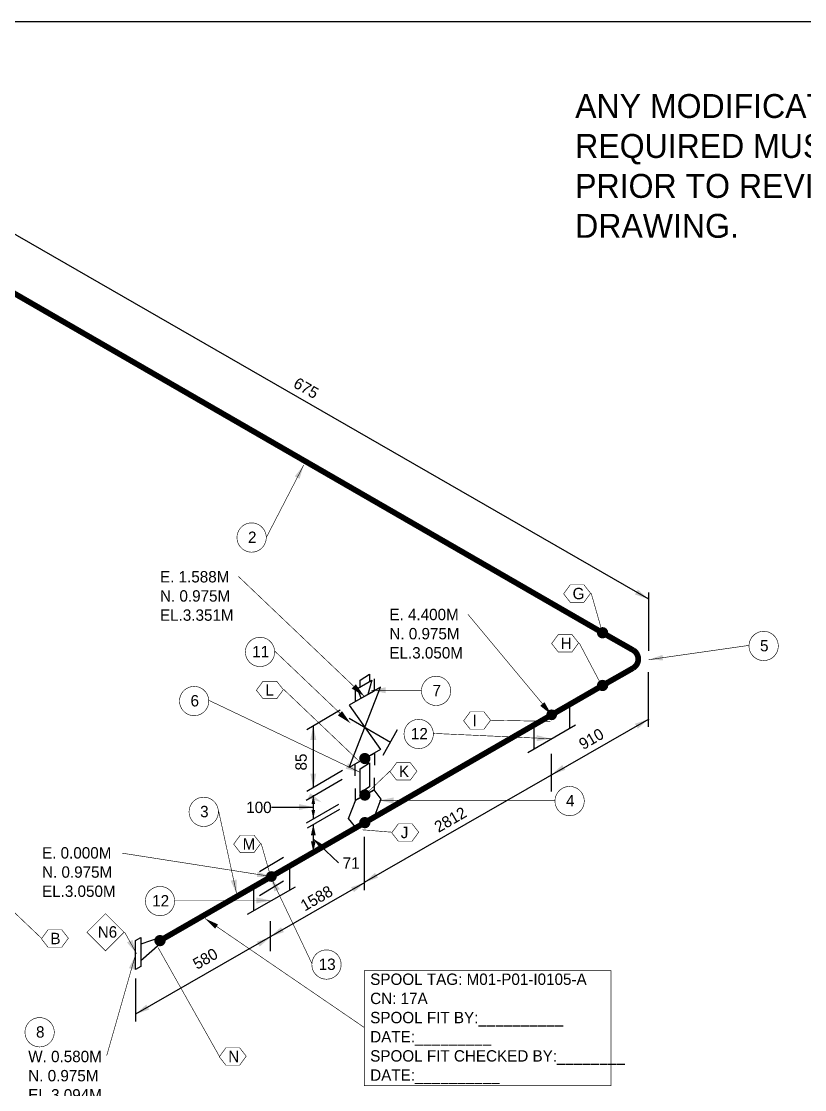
# Model space of a CAD drawing. Extents: x -4 to 431, y -3 to 272.
# Drawn here: x 91.9 to 222.7, y 89.8 to 268.2 of the extents above; entities that cross this region are included whole.
import ezdxf
from ezdxf.enums import TextEntityAlignment as Align

# ---------------------------------------------------------------- set-up
doc = ezdxf.new("R2010")
doc.units = 0
doc.header["$LTSCALE"] = 10
doc.layers.get('0').update_dxf_attribs({"lineweight": 0})
doc.layers.get('DEFPOINTS').update_dxf_attribs({"color": 9})
for name, color, linetype in [('BOM', 7, 'Continuous'), ('DIMENSION', 40, 'Continuous'), ('PIPE', 7, 'Continuous'), ('TEXT2', 3, 'Continuous'), ('Title Block', 255, 'Continuous'), ('TITLE BLOCK-TEXT', 12, 'Continuous'), ('WELDS', 7, 'Continuous')]:
    doc.layers.add(name, color=color, linetype=linetype)
doc.styles.add('framdcn', font='', dxfattribs={"height": 2.5})
doc.styles.add('HmNote', font='hm.shx')
doc.styles.add('Scovan Standard', font='', dxfattribs={"height": 2.5})
doc.styles.get("Standard").update_dxf_attribs({"font": ''})
doc.styles.get('framdcn').set_extended_font_data('Franklin Gothic Medium Cond')
doc.styles.get('Scovan Standard').set_extended_font_data('Franklin Gothic Medium Cond')
doc.styles.get('Standard').set_extended_font_data('Franklin Gothic Medium Cond')

# ---------------------------------------------------------------- blocks, each defined once
blk = doc.blocks.new('block12')
at = {"layer": 'TEXT2'}
blk.add_hatch(color=256, dxfattribs=at).paths.add_polyline_path([(0, 0), (-0.7, -2.3), (-1.5, -1.9)])
at = {"layer": 'TEXT2', "linetype": 'ByBlock', "const_width": 0.1, "flags": 128}
blk.add_lwpolyline([(-6.2, -12), (0, 0)], dxfattribs=at)
blk = doc.blocks.new('block13')
at = {"layer": 'TEXT2'}
blk.add_hatch(color=256, dxfattribs=at).paths.add_polyline_path([(0, 0), (2.3, 0.8), (2.4, -0.1)])
at = {"layer": 'TEXT2', "linetype": 'ByBlock', "const_width": 0.1, "flags": 128}
blk.add_lwpolyline([(16.8, 2.4), (0, 0)], dxfattribs=at)
blk = doc.blocks.new('block14')
at = {"layer": 'TEXT2'}
blk.add_hatch(color=256, dxfattribs=at).paths.add_polyline_path([(0, 0), (-1.9, 1.5), (-1.2, 2.1)])
at = {"layer": 'TEXT2', "linetype": 'ByBlock', "const_width": 0.1, "flags": 128}
blk.add_lwpolyline([(-14, 16.8), (0, 0)], dxfattribs=at)
blk = doc.blocks.new('block15')
at = {"layer": 'TEXT2', "style": 'framdcn'}
for s, p in [('E. 4.400M', (0, 0)), ('N. 0.975M', (0, -3.2)), ('EL.3.050M', (0, -6.4))]:
    blk.add_text(s, height=1.9, dxfattribs=at).set_placement(p)
blk = doc.blocks.new('block16')
at = {"layer": 'TEXT2'}
blk.add_hatch(color=256, dxfattribs=at).paths.add_polyline_path([(0, 0), (2.4, 0.5), (2.4, -0.5)])
at = {"layer": 'TEXT2', "linetype": 'ByBlock', "const_width": 0.1, "flags": 128}
blk.add_lwpolyline([(29.4, 0), (0, 0)], dxfattribs=at)
blk = doc.blocks.new('block17')
at = {"layer": 'TEXT2'}
blk.add_hatch(color=256, dxfattribs=at).paths.add_polyline_path([(0, 0), (-2.4, 0.6), (-2, 1.5)])
at = {"layer": 'TEXT2', "linetype": 'ByBlock', "const_width": 0.1, "flags": 128}
blk.add_lwpolyline([(-25.2, 12), (0, 0)], dxfattribs=at)
blk = doc.blocks.new('block18')
at = {"layer": 'TEXT2'}
blk.add_hatch(color=256, dxfattribs=at).paths.add_polyline_path([(0, 0), (-2.1, 1.3), (-1.4, 2)])
at = {"layer": 'TEXT2', "linetype": 'ByBlock', "const_width": 0.1, "flags": 128}
blk.add_lwpolyline([(-12.6, 12), (0, 0)], dxfattribs=at)
blk = doc.blocks.new('block19')
at = {"layer": 'TEXT2'}
blk.add_hatch(color=256, dxfattribs=at).paths.add_polyline_path([(0, 0), (-2.1, 1.3), (-1.4, 2)])
at = {"layer": 'TEXT2', "linetype": 'ByBlock', "const_width": 0.1, "flags": 128}
blk.add_lwpolyline([(-21, 20), (0, 0)], dxfattribs=at)
blk = doc.blocks.new('block20')
at = {"layer": 'TEXT2', "style": 'framdcn'}
for s, p in [('E. 1.588M', (0, 0)), ('N. 0.975M', (0, -3.2)), ('EL.3.351M', (0, -6.4))]:
    blk.add_text(s, height=1.9, dxfattribs=at).set_placement(p)
blk = doc.blocks.new('block21')
at = {"layer": 'TEXT2'}
blk.add_hatch(color=256, dxfattribs=at).paths.add_polyline_path([(0, 0), (2.4, 0.5), (2.4, -0.5)])
at = {"layer": 'TEXT2', "linetype": 'ByBlock', "const_width": 0.1, "flags": 128}
blk.add_lwpolyline([(8.4, 0), (0, 0)], dxfattribs=at)
blk = doc.blocks.new('block22')
at = {"layer": 'TEXT2', "style": 'framdcn'}
for s, p in [('E. 0.000M', (0, 0)), ('N. 0.975M', (0, -3.2)), ('EL.3.050M', (0, -6.4))]:
    blk.add_text(s, height=1.9, dxfattribs=at).set_placement(p)
blk = doc.blocks.new('block23')
at = {"layer": 'TEXT2'}
blk.add_hatch(color=256, dxfattribs=at).paths.add_polyline_path([(0, 0), (1.5, -2), (0.6, -2.4)])
at = {"layer": 'TEXT2', "linetype": 'ByBlock', "const_width": 0.1, "flags": 128}
blk.add_lwpolyline([(6.9, -14.5), (0, 0)], dxfattribs=at)
blk = doc.blocks.new('block24')
at = {"layer": 'TEXT2'}
blk.add_hatch(color=256, dxfattribs=at).paths.add_polyline_path([(0, 0), (-2.4, -0.5), (-2.4, 0.5)])
at = {"layer": 'TEXT2', "linetype": 'ByBlock', "const_width": 0.1, "flags": 128}
blk.add_lwpolyline([(-16, 0), (0, 0)], dxfattribs=at)
blk = doc.blocks.new('block25')
at = {"layer": 'TEXT2'}
blk.add_hatch(color=256, dxfattribs=at).paths.add_polyline_path([(0, 0), (-0.2, -2.4), (-1.1, -2.2)])
at = {"layer": 'TEXT2', "linetype": 'ByBlock', "const_width": 0.1, "flags": 128}
blk.add_lwpolyline([(-4.8, -16.8), (0, 0)], dxfattribs=at)
blk = doc.blocks.new('block26')
at = {"layer": 'TEXT2', "style": 'framdcn'}
for s, p in [('W. 0.580M', (0, 0)), ('N. 0.975M', (0, -3.2)), ('EL.3.094M', (0, -6.4))]:
    blk.add_text(s, height=1.9, dxfattribs=at).set_placement(p)
blk = doc.blocks.new('block35')
at = {"layer": 'PIPE', "linetype": 'ByBlock', "const_width": 0.95, "flags": 128}
blk.add_lwpolyline([(99.5, -57.4), (0, 0)], dxfattribs=at)
at = {"flags": 1}
for tag in ['Tag', 'UCI', 'Pipe Ref', 'Description', 'Key']:
    blk.add_attdef(tag, (0, 0), '', height=1, dxfattribs=at)
blk = doc.blocks.new('block36')
at = {"layer": 'PIPE', "linetype": 'ByBlock', "const_width": 0.95, "flags": 128}
for points in [[(0.87, 1.5), (-4.23, 4.4)], [(0.87, -1.5), (0.87, -1.5), (1.11, -1.33), (1.33, -1.11), (1.5, -0.87), (1.63, -0.59), (1.71, -0.3), (1.73, 0), (1.71, 0.3), (1.63, 0.59), (1.5, 0.87), (1.33, 1.11), (1.11, 1.33), (0.87, 1.5)], [(-4.23, -4.4), (0.87, -1.5)]]:
    blk.add_lwpolyline(points, dxfattribs=at)
at = {"flags": 1}
for tag in ['Tag', 'UCI', 'Pipe Ref', 'Description', 'Key']:
    blk.add_attdef(tag, (0, 0), '', height=1, dxfattribs=at)
blk = doc.blocks.new('block37')
at = {"layer": 'PIPE', "linetype": 'ByBlock', "const_width": 0.95, "flags": 128}
for points in [[(-8.5, -4.9), (0, 0)], [(-39.7, -22.9), (-8.5, -4.9)]]:
    blk.add_lwpolyline(points, dxfattribs=at)
at = {"flags": 1}
for tag in ['Tag', 'UCI', 'Pipe Ref', 'Description', 'Key']:
    blk.add_attdef(tag, (0, 0), '', height=1, dxfattribs=at)
blk = doc.blocks.new('block38')
at = {"layer": 'PIPE', "linetype": 'ByBlock', "flags": 128}
for points in [[(-1, 3.5), (-1, -0.5)], [(-8, -4.6), (0, 0)], [(-7, 0), (-7, -4)]]:
    blk.add_lwpolyline(points, dxfattribs=at)
at = {"flags": 1}
for tag in ['Tag', 'UCI', 'Pipe Ref', 'Description', 'Key']:
    blk.add_attdef(tag, (0, 0), '', height=1, dxfattribs=at)
blk = doc.blocks.new('block39')
at = {"layer": 'PIPE', "linetype": 'ByBlock', "flags": 128}
for points in [[(1.6, 5.5), (1.6, 7.5)], [(-1.6, 5.7), (-1.6, 3.7)], [(-1.6, 3.7), (1.6, 5.5)], [(-1.5, 3.8), (1.5, 5.5)], [(1.5, 5.5), (2.7, 3.9)], [(-2.7, 0.7), (-1.5, 3.8)], [(2.7, 3.9), (1.5, 0.8)], [(-1.5, -0.8), (-2.7, 0.7)], [(0, 0), (-1.5, -0.8)], [(1.5, 0.8), (0, 0)]]:
    blk.add_lwpolyline(points, dxfattribs=at)
at = {"flags": 1}
for tag in ['Tag', 'UCI', 'Pipe Ref', 'Description', 'Key']:
    blk.add_attdef(tag, (0, 0), '', height=1, dxfattribs=at)
blk = doc.blocks.new('block40')
at = {"layer": 'PIPE', "linetype": 'ByBlock', "flags": 128}
for points in [[(-0.8, 3.5), (0.8, 4.5)], [(0.8, 4.5), (0.8, 0.5)], [(-0.8, -0.5), (-0.8, 3.5)], [(0, 0), (-0.8, -0.5)], [(0.8, 0.5), (0, 0)]]:
    blk.add_lwpolyline(points, dxfattribs=at)
at = {"flags": 1}
for tag in ['Tag', 'UCI', 'Pipe Ref', 'Description', 'Key']:
    blk.add_attdef(tag, (0, 0), '', height=1, dxfattribs=at)
blk = doc.blocks.new('block41')
at = {"layer": 'PIPE', "linetype": 'ByBlock', "flags": 128}
for points in [[(0, 12.4), (0, 14.4)], [(1, 13), (-4.2, 10)], [(-4.2, -0.4), (1, 13)], [(-3.2, 12.6), (-3.2, 10.6)], [(-3.2, 10.6), (0, 12.4)], [(-4.2, 10), (1, 2.6)], [(2.7, 3.8), (-4.2, 7.8)], [(3.8, 5.9), (1.4, 1.6)], [(-3.2, 0.2), (0, 2)], [(1, 2.6), (-1.6, 1.1)], [(0, 2), (0, 0)], [(-1.6, 1.1), (-4.2, -0.4)], [(-3.2, -1.8), (-3.2, 0.2)]]:
    blk.add_lwpolyline(points, dxfattribs=at)
at = {"flags": 1}
for tag in ['Tag', 'UCI', 'Pipe Ref', 'Description', 'Key']:
    blk.add_attdef(tag, (0, 0), '', height=1, dxfattribs=at)
blk = doc.blocks.new('block42')
at = {"layer": 'PIPE', "linetype": 'ByBlock', "flags": 128}
for points in [[(-0.8, 2.7), (0.8, 3.7)], [(0.8, 3.7), (0.8, 2.5)], [(-1.2, 1.3), (1.2, 2.7)], [(-0.8, 1.5), (-0.8, 2.7)], [(1.2, 2.7), (0.5, 0.3)], [(-0.6, -0.3), (-1.2, 1.3)], [(0, 0), (-0.6, -0.3)], [(0.5, 0.3), (0, 0)]]:
    blk.add_lwpolyline(points, dxfattribs=at)
at = {"flags": 1}
for tag in ['Tag', 'UCI', 'Pipe Ref', 'Description', 'Key']:
    blk.add_attdef(tag, (0, 0), '', height=1, dxfattribs=at)
blk = doc.blocks.new('block43')
at = {"layer": 'PIPE', "linetype": 'ByBlock', "const_width": 0.95, "flags": 128}
for points in [[(-15.6, -9), (0, 0)], [(-34.2, -19.7), (-15.6, -9)]]:
    blk.add_lwpolyline(points, dxfattribs=at)
at = {"flags": 1}
for tag in ['Tag', 'UCI', 'Pipe Ref', 'Description', 'Key']:
    blk.add_attdef(tag, (0, 0), '', height=1, dxfattribs=at)
blk = doc.blocks.new('block44')
at = {"layer": 'PIPE', "linetype": 'ByBlock', "flags": 128}
for points in [[(4, 2.4), (0, 0)], [(4, -1.6), (0, -4)]]:
    blk.add_lwpolyline(points, dxfattribs=at)
at = {"flags": 1}
for tag in ['Tag', 'UCI', 'Pipe Ref', 'Description', 'Key']:
    blk.add_attdef(tag, (0, 0), '', height=1, dxfattribs=at)
blk = doc.blocks.new('block45')
at = {"layer": 'PIPE', "linetype": 'ByBlock', "flags": 128}
for points in [[(-1, 3.5), (-1, -0.5)], [(-8, -4.6), (0, 0)], [(-7, 0), (-7, -4)]]:
    blk.add_lwpolyline(points, dxfattribs=at)
at = {"flags": 1}
for tag in ['Tag', 'UCI', 'Pipe Ref', 'Description', 'Key']:
    blk.add_attdef(tag, (0, 0), '', height=1, dxfattribs=at)
blk = doc.blocks.new('block46')
at = {"layer": 'PIPE', "linetype": 'ByBlock', "flags": 128}
for points in [[(-0.9, 1.9), (0, 2.4)], [(-0.9, -2.9), (-0.9, 1.9)], [(0, 2.4), (0, 0)], [(3.2, 2.4), (0, 1.3)], [(3.2, 1.4), (3.2, 2.4)], [(0, -1.4), (3.2, 1.4)], [(0, 0), (0, -2.4)], [(0, -2.4), (-0.9, -2.9)]]:
    blk.add_lwpolyline(points, dxfattribs=at)
at = {"flags": 1}
for tag in ['Tag', 'UCI', 'Pipe Ref', 'Description', 'Key']:
    blk.add_attdef(tag, (0, 0), '', height=1, dxfattribs=at)
blk = doc.blocks.new('block53')
at = {"layer": 'WELDS'}
h = blk.add_hatch(color=256, dxfattribs=at)
edge = h.paths.add_edge_path(flags=0)
edge.add_arc((0, 0), 0.95, 0, 360)
at = {"flags": 1}
for tag in ['Tag', 'UCI', 'Pipe Ref', 'Description', 'Key']:
    blk.add_attdef(tag, (0, 0), '', height=1, dxfattribs=at)
blk = doc.blocks.new('block54')
at = {"layer": 'WELDS'}
h = blk.add_hatch(color=256, dxfattribs=at)
edge = h.paths.add_edge_path(flags=0)
edge.add_arc((0, 0), 0.95, 0, 360)
at = {"flags": 1}
for tag in ['Tag', 'UCI', 'Pipe Ref', 'Description', 'Key']:
    blk.add_attdef(tag, (0, 0), '', height=1, dxfattribs=at)
blk = doc.blocks.new('block55')
at = {"layer": 'WELDS'}
h = blk.add_hatch(color=256, dxfattribs=at)
edge = h.paths.add_edge_path(flags=0)
edge.add_arc((0, 0), 0.9, 0, 360)
at = {"flags": 1}
for tag in ['Tag', 'UCI', 'Pipe Ref', 'Description', 'Key']:
    blk.add_attdef(tag, (0, 0), '', height=1, dxfattribs=at)
blk = doc.blocks.new('block56')
at = {"layer": 'WELDS'}
h = blk.add_hatch(color=256, dxfattribs=at)
edge = h.paths.add_edge_path(flags=0)
edge.add_arc((0, 0), 0.95, 0, 360)
at = {"flags": 1}
for tag in ['Tag', 'UCI', 'Pipe Ref', 'Description', 'Key']:
    blk.add_attdef(tag, (0, 0), '', height=1, dxfattribs=at)
blk = doc.blocks.new('block57')
at = {"layer": 'WELDS'}
h = blk.add_hatch(color=256, dxfattribs=at)
edge = h.paths.add_edge_path(flags=0)
edge.add_arc((0, 0), 0.95, 0, 360)
at = {"flags": 1}
for tag in ['Tag', 'UCI', 'Pipe Ref', 'Description', 'Key']:
    blk.add_attdef(tag, (0, 0), '', height=1, dxfattribs=at)
blk = doc.blocks.new('block58')
at = {"layer": 'WELDS'}
h = blk.add_hatch(color=256, dxfattribs=at)
edge = h.paths.add_edge_path(flags=0)
edge.add_arc((0, 0), 0.95, 0, 360)
at = {"flags": 1}
for tag in ['Tag', 'UCI', 'Pipe Ref', 'Description', 'Key']:
    blk.add_attdef(tag, (0, 0), '', height=1, dxfattribs=at)
blk = doc.blocks.new('block59')
at = {"layer": 'WELDS'}
h = blk.add_hatch(color=256, dxfattribs=at)
edge = h.paths.add_edge_path(flags=0)
edge.add_arc((0, 0), 0.9, 0, 360)
at = {"flags": 1}
for tag in ['Tag', 'UCI', 'Pipe Ref', 'Description', 'Key']:
    blk.add_attdef(tag, (0, 0), '', height=1, dxfattribs=at)
blk = doc.blocks.new('block60')
at = {"layer": 'WELDS'}
h = blk.add_hatch(color=256, dxfattribs=at)
edge = h.paths.add_edge_path(flags=0)
edge.add_arc((0, 0), 0.95, 0, 360)
at = {"flags": 1}
for tag in ['Tag', 'UCI', 'Pipe Ref', 'Description', 'Key']:
    blk.add_attdef(tag, (0, 0), '', height=1, dxfattribs=at)
blk = doc.blocks.new('block63')
at = {"layer": 'TEXT2'}
blk.add_hatch(color=256, dxfattribs=at).paths.add_polyline_path([(0, 0), (-1.6, 1.9), (-0.7, 2.3)])
at = {"layer": 'TEXT2', "linetype": 'ByBlock', "const_width": 0.1, "flags": 128}
blk.add_lwpolyline([(-5.2, 6.7), (-2.1, 3.6), (-5.2, 0.5), (-8.3, 3.6), (-5.2, 6.7)], close=True, dxfattribs=at)
blk.add_lwpolyline([(-2, 3.6), (0, 0)], dxfattribs=at)
at = {"flags": 1}
for tag in ['Pipe Ref', 'Description']:
    blk.add_attdef(tag, (0, 0), '', height=1, dxfattribs=at)
at = {"layer": 'TEXT2', "style": 'framdcn'}
blk.add_text('N6', height=1.9, dxfattribs=at).set_placement((-6.5, 2.7))
blk = doc.blocks.new('tt-sv-iso-db')
at = {"layer": 'DEFPOINTS', "color": 1, "insert": (-196.72, -12.14), "char_height": 4, "width": 81.4864, "attachment_point": 2, "style": 'HmNote'}
blk.add_mtext('\\pxql;ANY MODIFICATIONS REQUIRED MUST BE MODELED PRIOR TO REVISING THIS DRAWING.', dxfattribs=at)
at = {"layer": 'TITLE BLOCK-TEXT', "color": 210, "style": 'Scovan Standard'}
for tag, p in [('CN', (-57.69, -221.76)), ('MOD_NO', (-41.21, -221.76)), ('INSULATION', (-49.45, -229.02)), ('PAINT', (-16.49, -229.02)), ('LN', (-32.97, -236.28)), ('CLIENTDWGNO', (-32.97, -243.54))]:
    blk.add_attdef(tag, text='', height=2, dxfattribs=at).set_placement(p, align=Align.MIDDLE_CENTER)
at = {"layer": 'TITLE BLOCK-TEXT', "color": 210, "lineweight": 30, "flags": 104}
blk.add_attdef('WPS', text='', height=2, dxfattribs=at).set_placement((-16.43, -221.76), align=Align.MIDDLE_CENTER)
blk = doc.blocks.new('PADX-TBD')
at = {"layer": 'Title Block', "color": 255}
blk.add_line((0, 536.37), (843.77, 536.37), dxfattribs=at)
at = {"layer": 'TITLE BLOCK-TEXT', "color": 12, "style": 'Scovan Standard', "flags": 8}
for tag, p in [('REF_5', (25, 38.42)), ('REV_5', (352.84, 38.42)), ('PROJECT5', (504.32, 38.42)), ('DATE5', (525.83, 38.42)), ('BY5', (542.96, 38.42)), ('CHK5', (555.71, 38.42)), ('PE5', (568.45, 38.42)), ('REF_4', (25, 31.19)), ('REV_4', (352.84, 31.19)), ('PROJECT4', (504.32, 31.19)), ('DATE4', (525.83, 31.19)), ('BY4', (542.96, 31.19)), ('CHK4', (555.71, 31.19)), ('PE4', (568.45, 31.19)), ('REF_3', (25, 23.97)), ('REV_3', (352.84, 23.97)), ('PROJECT3', (504.32, 23.97)), ('DATE3', (525.83, 23.97)), ('BY3', (542.96, 23.97)), ('CHK3', (555.71, 23.97)), ('PE3', (568.45, 23.97)), ('REF_2', (25, 16.74)), ('REV_2', (352.84, 16.74)), ('PROJECT2', (504.32, 16.74)), ('DATE2', (525.83, 16.74)), ('BY2', (542.96, 16.74)), ('CHK2', (555.71, 16.74)), ('PE2', (568.45, 16.74)), ('REF_1', (25, 9.51)), ('REV_1', (352.84, 9.51)), ('PROJECT1', (504.32, 9.51)), ('DATE1', (525.83, 9.51)), ('BY1', (542.96, 9.51)), ('CHK1', (555.71, 9.51)), ('PE1', (568.45, 9.51))]:
    blk.add_attdef(tag, text='', height=2.5, dxfattribs=at).set_placement(p, align=Align.MIDDLE_CENTER)
for tag, height, p in [('REF_5_DESC', 2.5, (52.27, 38.42)), ('REV_5_DESC', 2.5, (363.04, 38.42)), ('REF_4_DESC', 2.5, (52.27, 31.19)), ('REV_4_DESC', 2.5, (363.04, 31.19)), ('REF_3_DESC', 2.5, (52.27, 23.97)), ('REV_3_DESC', 2.5, (363.04, 23.97)), ('REF_2_DESC', 2.5, (52.27, 16.74)), ('REV_2_DESC', 2.5, (363.04, 16.74)), ('REF_1_DESC', 2.5, (52.27, 9.51)), ('REV_1_DESC', 2.5, (363.04, 9.51)), ('PATH', 2, (13, -2.9)), ('USER_PLOTTED', 2, (309, -2.9)), ('PLOT_DATE', 2, (348, -2.9))]:
    blk.add_attdef(tag, text='', height=height, dxfattribs=at).set_placement(p, align=Align.MIDDLE_LEFT)
at = {"layer": 'TITLE BLOCK-TEXT', "color": 12, "style": 'Scovan Standard'}
for tag, p in [('TITLE1', (747.45, 37.28)), ('LSD', (747.45, 31.28)), ('TITLE2', (747.45, 25.28)), ('TITLE3', (747.45, 19.28)), ('CLIENTDRAWINGNO', (686.57, 5.99)), ('RN', (838.5, 5.99))]:
    blk.add_attdef(tag, text='', height=4, dxfattribs=at).set_placement(p, align=Align.MIDDLE_CENTER)
at = {"layer": 'TITLE BLOCK-TEXT', "color": 210, "style": 'Scovan Standard', "flags": 8}
blk.add_attdef('DWGNO', text='', height=4, dxfattribs=at).set_placement((777.51, 5.99), align=Align.MIDDLE_CENTER)

msp = doc.modelspace()

# ---------------------------------------------------------------- hatches: boundary and pattern name
at = {"layer": 'DIMENSION'}
for points in [[(196.7, 171.7), (194.4, 172.5), (194.9, 173.3)], [(196.7, 151.7), (194.9, 150.1), (194.4, 150.9)], [(140.7, 150.6), (141.2, 148.2), (140.2, 148.2)], [(180.47, 142.41), (182.27, 144.01), (182.77, 143.21)], [(140.7, 140.2), (140.2, 142.6), (141.2, 142.6)], [(142.1, 137.8), (139.8, 138.5), (140.2, 139.3)], [(140.7, 137), (138.3, 136.5), (138.3, 137.5)], [(140.7, 139), (141, 137.5), (140.4, 137.5)], [(140.7, 135), (140.4, 136.5), (141, 136.5)], [(140.7, 134.1), (141.1, 132.3), (140.3, 132.3)], [(140.7, 129.5), (140.3, 131.3), (141.1, 131.3)], [(140.7, 131.7), (142.8, 130.4), (142.1, 129.7)], [(149.2, 124.4), (151, 126), (151.5, 125.2)], [(149.3, 124.4), (147.5, 122.8), (147, 123.6)], [(133.5, 115.33), (135.3, 116.93), (135.8, 116.13)], [(133.55, 115.31), (131.75, 113.71), (131.25, 114.51)], [(111, 102.4), (112.8, 104), (113.3, 103.2)]]:
    msp.add_hatch(color=256, dxfattribs=at).paths.add_polyline_path(points)
at = {"layer": 'TEXT2'}
for points in [[(180.4, 148.4), (178, 148), (178, 149)], [(127.9, 122.5), (126.9, 124.7), (127.9, 124.9)], [(133.7, 125.4), (131.3, 125.3), (131.4, 126.2)], [(122.6, 118.4), (124.8, 117.4), (124.3, 116.7)]]:
    msp.add_hatch(color=256, dxfattribs=at).paths.add_polyline_path(points)

# ---------------------------------------------------------------- linework, layer by layer
at = {"layer": 'DIMENSION', "linetype": 'ByBlock', "flags": 128}
for points in [[(196.7, 171.7), (81.7, 237.9)], [(196.7, 163.1), (196.7, 172.8)], [(196.6, 159.5), (196.6, 150.4)], [(145.2, 153.2), (139.6, 149.9)], [(196.7, 151.7), (149.2, 124.4)], [(140.7, 150.6), (140.7, 140.2)], [(180.4, 145.89), (180.4, 139.61)], [(145.6, 143.1), (139.6, 139.6)], [(145.5, 141.6), (139.5, 138.1)], [(144.9, 137.4), (139.5, 134.3)], [(140.7, 139), (140.7, 135)], [(133.7, 137), (140.7, 137)], [(145.1, 136.6), (139.7, 133.5)], [(140.7, 134.1), (140.7, 129.5)], [(149.2, 132), (149.2, 123.1)], [(144.9, 127.7), (140.7, 131.7)], [(141.6, 130), (139.6, 128.9)], [(149.3, 124.4), (111, 102.4)], [(133.5, 117.93), (133.5, 112.92)], [(111, 108.4), (111, 101.2)]]:
    msp.add_lwpolyline(points, dxfattribs=at)
at = {"layer": 'TEXT2', "linetype": 'ByBlock', "const_width": 0.1, "flags": 128}
for points in [[(132.81, 181.57), (132.7, 181.16), (132.52, 180.78), (132.28, 180.43), (131.97, 180.12), (131.62, 179.88), (131.24, 179.7), (130.83, 179.59), (130.4, 179.55), (129.97, 179.59), (129.56, 179.7), (129.18, 179.88), (128.83, 180.12), (128.52, 180.43), (128.28, 180.78), (128.1, 181.16), (127.99, 181.57), (127.95, 182), (127.99, 182.43), (128.1, 182.84), (128.28, 183.22), (128.52, 183.57), (128.83, 183.88), (129.18, 184.12), (129.56, 184.3), (129.97, 184.41), (130.4, 184.45), (130.83, 184.41), (131.24, 184.3), (131.62, 184.12), (131.97, 183.88), (132.28, 183.57), (132.52, 183.22), (132.7, 182.84), (132.81, 182.43), (132.85, 182)], [(218.31, 163.47), (218.2, 163.06), (218.02, 162.68), (217.78, 162.33), (217.47, 162.02), (217.12, 161.78), (216.74, 161.6), (216.33, 161.49), (215.9, 161.45), (215.47, 161.49), (215.06, 161.6), (214.68, 161.78), (214.33, 162.02), (214.02, 162.33), (213.78, 162.68), (213.6, 163.06), (213.49, 163.47), (213.45, 163.9), (213.49, 164.33), (213.6, 164.74), (213.78, 165.12), (214.02, 165.47), (214.33, 165.78), (214.68, 166.02), (215.06, 166.2), (215.47, 166.31), (215.9, 166.35), (216.33, 166.31), (216.74, 166.2), (217.12, 166.02), (217.47, 165.78), (217.78, 165.47), (218.02, 165.12), (218.2, 164.74), (218.31, 164.33), (218.35, 163.9)], [(134.21, 162.47), (134.1, 162.06), (133.92, 161.68), (133.68, 161.33), (133.37, 161.02), (133.03, 160.78), (132.64, 160.6), (132.23, 160.49), (131.8, 160.45), (131.37, 160.49), (130.96, 160.6), (130.57, 160.78), (130.23, 161.02), (129.92, 161.33), (129.68, 161.68), (129.5, 162.06), (129.39, 162.47), (129.35, 162.9), (129.39, 163.33), (129.5, 163.74), (129.68, 164.12), (129.92, 164.47), (130.23, 164.78), (130.57, 165.02), (130.96, 165.2), (131.37, 165.31), (131.8, 165.35), (132.23, 165.31), (132.64, 165.2), (133.03, 165.02), (133.37, 164.78), (133.68, 164.47), (133.92, 164.12), (134.1, 163.74), (134.21, 163.33), (134.25, 162.9)], [(163.61, 155.97), (163.5, 155.56), (163.32, 155.18), (163.08, 154.83), (162.77, 154.52), (162.43, 154.28), (162.04, 154.1), (161.63, 153.99), (161.2, 153.95), (160.77, 153.99), (160.36, 154.1), (159.97, 154.28), (159.63, 154.52), (159.32, 154.83), (159.08, 155.18), (158.9, 155.56), (158.79, 155.97), (158.75, 156.4), (158.79, 156.83), (158.9, 157.24), (159.08, 157.62), (159.32, 157.97), (159.63, 158.28), (159.97, 158.52), (160.36, 158.7), (160.77, 158.81), (161.2, 158.85), (161.63, 158.81), (162.04, 158.7), (162.43, 158.52), (162.77, 158.28), (163.08, 157.97), (163.32, 157.62), (163.5, 157.24), (163.61, 156.83), (163.65, 156.4)], [(123.21, 154.27), (123.1, 153.86), (122.92, 153.47), (122.68, 153.13), (122.37, 152.82), (122.03, 152.58), (121.64, 152.4), (121.23, 152.29), (120.8, 152.25), (120.37, 152.29), (119.96, 152.4), (119.58, 152.58), (119.23, 152.82), (118.92, 153.13), (118.68, 153.47), (118.5, 153.86), (118.39, 154.27), (118.35, 154.7), (118.39, 155.13), (118.5, 155.54), (118.68, 155.93), (118.92, 156.27), (119.23, 156.58), (119.58, 156.82), (119.96, 157), (120.37, 157.11), (120.8, 157.15), (121.23, 157.11), (121.64, 157), (122.03, 156.82), (122.37, 156.58), (122.68, 156.27), (122.92, 155.93), (123.1, 155.54), (123.21, 155.13), (123.25, 154.7)], [(160.71, 148.77), (160.6, 148.36), (160.42, 147.97), (160.18, 147.63), (159.87, 147.32), (159.53, 147.08), (159.14, 146.9), (158.73, 146.79), (158.3, 146.75), (157.87, 146.79), (157.46, 146.9), (157.07, 147.08), (156.73, 147.32), (156.42, 147.63), (156.18, 147.97), (156, 148.36), (155.89, 148.77), (155.85, 149.2), (155.89, 149.63), (156, 150.04), (156.18, 150.43), (156.42, 150.77), (156.73, 151.08), (157.07, 151.32), (157.46, 151.5), (157.87, 151.61), (158.3, 151.65), (158.73, 151.61), (159.14, 151.5), (159.53, 151.32), (159.87, 151.08), (160.18, 150.77), (160.42, 150.43), (160.6, 150.04), (160.71, 149.63), (160.75, 149.2)], [(185.91, 137.57), (185.8, 137.16), (185.62, 136.78), (185.38, 136.43), (185.07, 136.12), (184.72, 135.88), (184.34, 135.7), (183.93, 135.59), (183.5, 135.55), (183.07, 135.59), (182.66, 135.7), (182.28, 135.88), (181.93, 136.12), (181.62, 136.43), (181.38, 136.78), (181.2, 137.16), (181.09, 137.57), (181.05, 138), (181.09, 138.43), (181.2, 138.84), (181.38, 139.22), (181.62, 139.57), (181.93, 139.88), (182.28, 140.12), (182.66, 140.3), (183.07, 140.41), (183.5, 140.45), (183.93, 140.41), (184.34, 140.3), (184.72, 140.12), (185.07, 139.88), (185.38, 139.57), (185.62, 139.22), (185.8, 138.84), (185.91, 138.43), (185.95, 138)], [(124.81, 135.77), (124.7, 135.36), (124.52, 134.97), (124.28, 134.63), (123.97, 134.32), (123.62, 134.08), (123.24, 133.9), (122.83, 133.79), (122.4, 133.75), (121.97, 133.79), (121.56, 133.9), (121.17, 134.08), (120.83, 134.32), (120.52, 134.63), (120.28, 134.97), (120.1, 135.36), (119.99, 135.77), (119.95, 136.2), (119.99, 136.63), (120.1, 137.04), (120.28, 137.43), (120.52, 137.77), (120.83, 138.08), (121.17, 138.32), (121.56, 138.5), (121.97, 138.61), (122.4, 138.65), (122.83, 138.61), (123.24, 138.5), (123.62, 138.32), (123.97, 138.08), (124.28, 137.77), (124.52, 137.43), (124.7, 137.04), (124.81, 136.63), (124.85, 136.2)], [(117.51, 120.87), (117.4, 120.46), (117.22, 120.08), (116.98, 119.73), (116.67, 119.42), (116.33, 119.18), (115.94, 119), (115.53, 118.89), (115.1, 118.85), (114.67, 118.89), (114.26, 119), (113.88, 119.18), (113.53, 119.42), (113.22, 119.73), (112.98, 120.08), (112.8, 120.46), (112.69, 120.87), (112.65, 121.3), (112.69, 121.73), (112.8, 122.14), (112.98, 122.53), (113.22, 122.87), (113.53, 123.18), (113.88, 123.42), (114.26, 123.6), (114.67, 123.71), (115.1, 123.75), (115.53, 123.71), (115.94, 123.6), (116.33, 123.42), (116.67, 123.18), (116.98, 122.87), (117.22, 122.53), (117.4, 122.14), (117.51, 121.73), (117.55, 121.3)], [(145.31, 110.27), (145.2, 109.86), (145.02, 109.47), (144.78, 109.13), (144.47, 108.82), (144.12, 108.58), (143.74, 108.4), (143.33, 108.29), (142.9, 108.25), (142.47, 108.29), (142.06, 108.4), (141.68, 108.58), (141.33, 108.82), (141.02, 109.13), (140.78, 109.47), (140.6, 109.86), (140.49, 110.27), (140.45, 110.7), (140.49, 111.13), (140.6, 111.54), (140.78, 111.92), (141.02, 112.27), (141.33, 112.58), (141.68, 112.82), (142.06, 113), (142.47, 113.11), (142.9, 113.15), (143.33, 113.11), (143.74, 113), (144.12, 112.82), (144.47, 112.58), (144.78, 112.27), (145.02, 111.92), (145.2, 111.54), (145.31, 111.13), (145.35, 110.7)], [(149.2, 90.5), (149.2, 109.7), (190.4, 109.7), (190.4, 90.5)], [(97.41, 98.97), (97.3, 98.56), (97.12, 98.17), (96.88, 97.83), (96.57, 97.52), (96.23, 97.28), (95.84, 97.1), (95.43, 96.99), (95, 96.95), (94.57, 96.99), (94.16, 97.1), (93.78, 97.28), (93.43, 97.52), (93.12, 97.83), (92.88, 98.17), (92.7, 98.56), (92.59, 98.97), (92.55, 99.4), (92.59, 99.83), (92.7, 100.24), (92.88, 100.62), (93.12, 100.97), (93.43, 101.28), (93.78, 101.52), (94.16, 101.7), (94.57, 101.81), (95, 101.85), (95.43, 101.81), (95.84, 101.7), (96.23, 101.52), (96.57, 101.28), (96.88, 100.97), (97.12, 100.62), (97.3, 100.24), (97.41, 99.83), (97.45, 99.4)]]:
    msp.add_lwpolyline(points, close=True, dxfattribs=at)
at = {"layer": 'TEXT2', "color": 20, "linetype": 'ByBlock', "const_width": 0.1, "flags": 128}
for points in [[(183.6, 171.2), (182.5, 172.6), (183.6, 174.1), (185.9, 174.1), (187, 172.7), (185.9, 171.2)], [(181.6, 162.9), (180.5, 164.3), (181.6, 165.8), (183.9, 165.8), (185, 164.4), (183.9, 162.9)], [(132.3, 155.1), (131.2, 156.5), (132.3, 158), (134.6, 158), (135.7, 156.6), (134.6, 155.1)], [(166.9, 150), (165.8, 151.4), (166.9, 152.9), (169.2, 152.9), (170.3, 151.5), (169.2, 150)], [(154.6, 141.5), (153.5, 142.9), (154.6, 144.4), (156.9, 144.4), (158, 143), (156.9, 141.5)], [(154.9, 131.3), (153.8, 132.7), (154.9, 134.2), (157.2, 134.2), (158.3, 132.8), (157.2, 131.3)], [(128.5, 129.4), (127.4, 130.8), (128.5, 132.3), (130.8, 132.3), (131.9, 130.9), (130.8, 129.4)], [(96.4, 113.6), (95.3, 115), (96.4, 116.5), (98.7, 116.5), (99.8, 115.1), (98.7, 113.6)], [(126.1, 93.9), (125, 95.3), (126.1, 96.8), (128.4, 96.8), (129.5, 95.4), (128.4, 93.9)]]:
    msp.add_lwpolyline(points, close=True, dxfattribs=at)
at = {"layer": 'TEXT2', "linetype": 'ByBlock', "const_width": 0.1, "flags": 128}
for points in [[(187.1, 172.7), (188.7, 167.1)], [(185.1, 164.4), (188.9, 157.2)], [(135.8, 156.6), (148.4, 144.6)], [(180.3, 151.3), (170.4, 151.5)], [(180.4, 148.4), (160.7, 149.3)], [(153.5, 143), (149.3, 139)], [(124.9, 136.3), (127.9, 122.5)], [(153.8, 132.8), (148.9, 133.2)], [(132, 130.9), (133.6, 125.3)], [(133.7, 125.4), (108.8, 129.3)], [(95.3, 115.1), (82.7, 127.1)], [(149.2, 100.2), (122.6, 118.4)], [(125, 95.4), (114.8, 113.5)]]:
    msp.add_lwpolyline(points, dxfattribs=at)

# ---------------------------------------------------------------- block references
at = {"xscale": 0.5, "yscale": 0.5, "zscale": 0.5}
msp.add_blockref('PADX-TBD', (0, 0), dxfattribs=at)
at = {"layer": 'BOM'}
msp.add_blockref('tt-sv-iso-db', (421.89, 268.19), dxfattribs=at)
at = {"layer": 'PIPE'}
for name, p in [('block35', (89.5, 223.5)), ('block36', (193.23, 161.7)), ('block42', (149.3, 155.5)), ('block41', (150.9, 144)), ('block37', (189, 157.3)), ('block38', (184.5, 150.7)), ('block40', (149.3, 139.9)), ('block39', (149.3, 134.4)), ('block43', (149.3, 134.4)), ('block44', (131.7, 126.2)), ('block45', (137.7, 123.7)), ('block46', (111.9, 112.8))]:
    msp.add_blockref(name, p, dxfattribs=at)
at = {"layer": 'TEXT2'}
for name, p in [('block12', (139.1, 194.1)), ('block20', (115.1, 174.5)), ('block19', (149.2, 155.5)), ('block15', (153.4, 168.2)), ('block14', (180.5, 152.4)), ('block18', (146.9, 151)), ('block13', (196.7, 161.6)), ('block21', (150.4, 156.5)), ('block17', (148.5, 142.8)), ('block16', (151.7, 138.1)), ('block22', (95.4, 128.4)), ('block23', (133.6, 125.3)), ('block24', (133.6, 121.4)), ('block63', (111.2, 112.5)), ('block25', (111, 112.3)), ('block26', (93.1, 94.4))]:
    msp.add_blockref(name, p, dxfattribs=at)
at = {"layer": 'WELDS'}
for name, p in [('block53', (189, 166.1)), ('block54', (189, 157.3)), ('block55', (180.5, 152.4)), ('block58', (149.3, 145.1)), ('block57', (149.3, 139)), ('block56', (149.3, 134.4)), ('block59', (133.7, 125.4)), ('block60', (115.1, 114.7))]:
    msp.add_blockref(name, p, dxfattribs=at)

# ---------------------------------------------------------------- texts
at = {"layer": 'DIMENSION', "style": 'framdcn'}
for s, rotation, p in [('675', -30, (137.2, 207.2)), ('910', 30, (185.76, 146.5)), ('85', 90, (139.6, 143.1)), ('2812', 30, (161.62, 132.67)), ('1588', 30, (139.27, 119.54)), ('580', 30, (121.3, 109.8))]:
    msp.add_text(s, height=1.9, rotation=rotation, dxfattribs=at).set_placement(p)
for s, p in [('100', (129.5, 136)), ('71', (145.6, 126.7))]:
    msp.add_text(s, height=1.9, dxfattribs=at).set_placement(p)
at = {"layer": 'TEXT2', "style": 'framdcn'}
for s, p in [('2', (129.8, 181.1)), ('G', (184, 171.7)), ('H', (182, 163.4)), ('5', (215.3, 163)), ('11', (130.5, 162)), ('L', (132.7, 155.6)), ('7', (160.6, 155.5)), ('6', (120.2, 153.8)), ('I', (167.3, 150.5)), ('12', (157, 148.3)), ('K', (155, 142)), ('4', (182.9, 137.1)), ('3', (121.8, 135.3)), ('J', (155.3, 131.8)), ('M', (128.9, 129.9)), ('12', (113.8, 120.4)), ('B', (96.8, 114.1)), ('13', (141.6, 109.8)), ('SPOOL TAG: M01-P01-I0105-A', (150.2, 107.3)), ('CN: 17A', (150.2, 104.1)), ('SPOOL FIT BY:__________', (150.2, 100.9)), ('8', (94.4, 98.5)), ('DATE:_________', (150.2, 97.7)), ('SPOOL FIT CHECKED BY:________', (150.2, 94.5)), ('N', (126.5, 94.4)), ('DATE:__________', (150.2, 91.3))]:
    msp.add_text(s, height=1.9, dxfattribs=at).set_placement(p)

doc.saveas('drawing.dxf')
